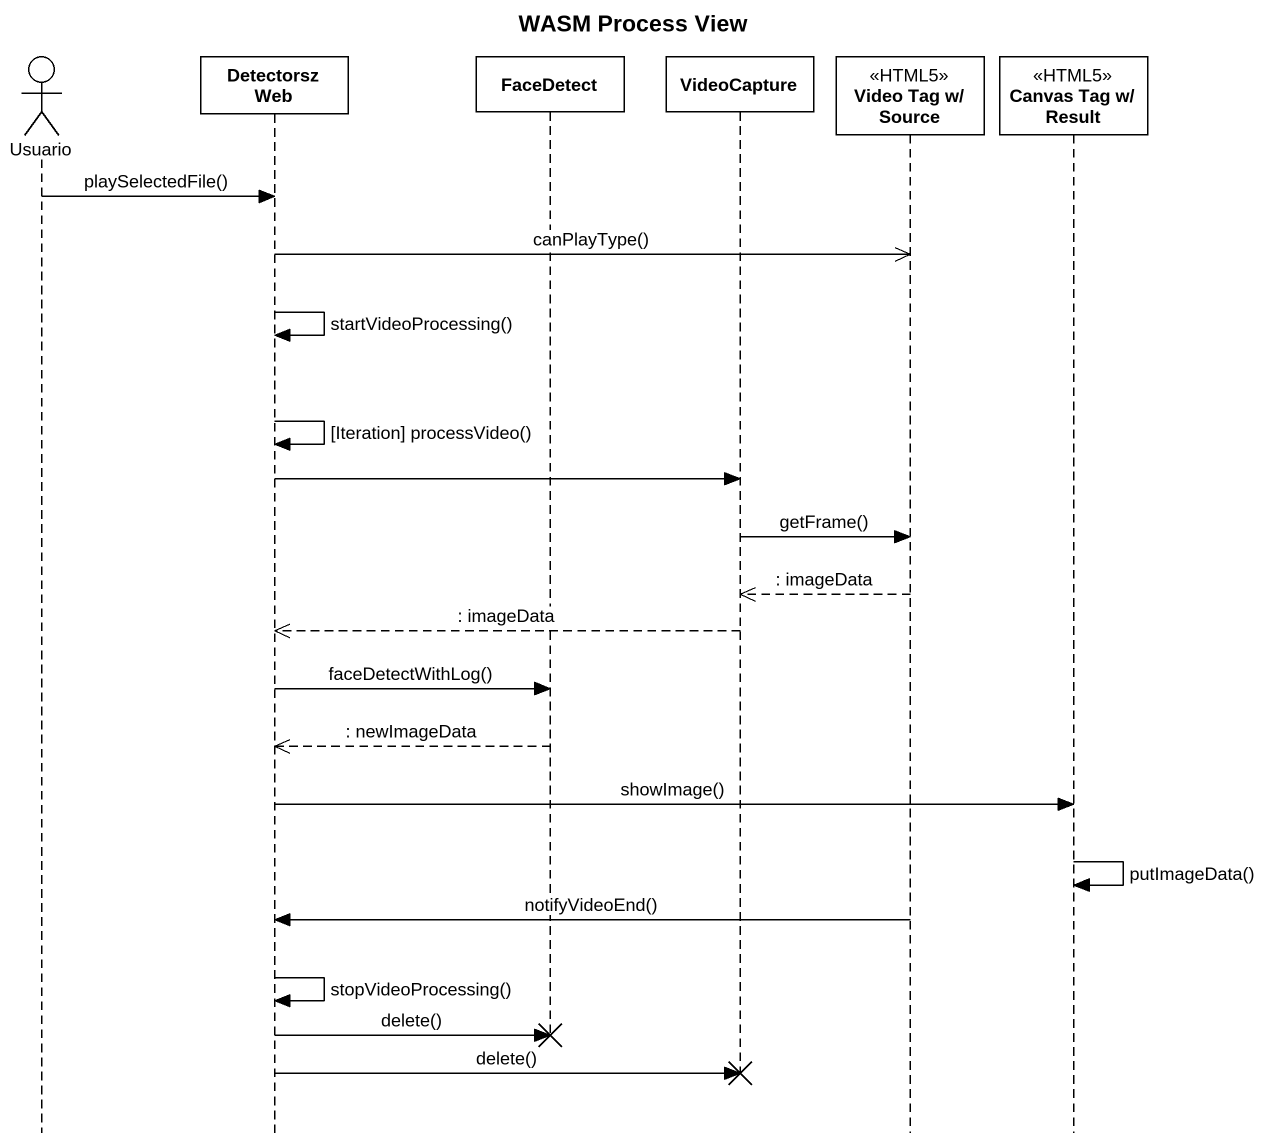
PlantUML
@startuml
title WASM Process View
hide footbox
actor Usuario #FFFFFF
participant "Detectorsz Web" as Detectorsz_Web #FFFFFF
participant FaceDetect #FFFFFF
participant VideoCapture #FFFFFF
participant "Video Tag w/ Source" as Video_Tag_w_Source <<HTML5>> #FFFFFF
participant "Canvas Tag w/ Result" as Canvas_Tag_w_Result <<HTML5>> #FFFFFF

Usuario -> Detectorsz_Web : playSelectedFile()
Detectorsz_Web ->> Video_Tag_w_Source : canPlayType()
Detectorsz_Web -> Detectorsz_Web : startVideoProcessing()
Detectorsz_Web -> Detectorsz_Web : [Iteration] processVideo()
Detectorsz_Web -> VideoCapture
VideoCapture -> Video_Tag_w_Source : getFrame()
Video_Tag_w_Source -->> VideoCapture : : imageData
VideoCapture -->> Detectorsz_Web : : imageData
Detectorsz_Web -> FaceDetect : faceDetectWithLog()
FaceDetect -->> Detectorsz_Web : : newImageData
Detectorsz_Web -> Canvas_Tag_w_Result : showImage()
Canvas_Tag_w_Result -> Canvas_Tag_w_Result : putImageData()
Video_Tag_w_Source -> Detectorsz_Web : notifyVideoEnd()
Detectorsz_Web -> Detectorsz_Web : stopVideoProcessing()
Detectorsz_Web -> FaceDetect !! : delete()
Detectorsz_Web -> VideoCapture !! : delete()
@enduml
